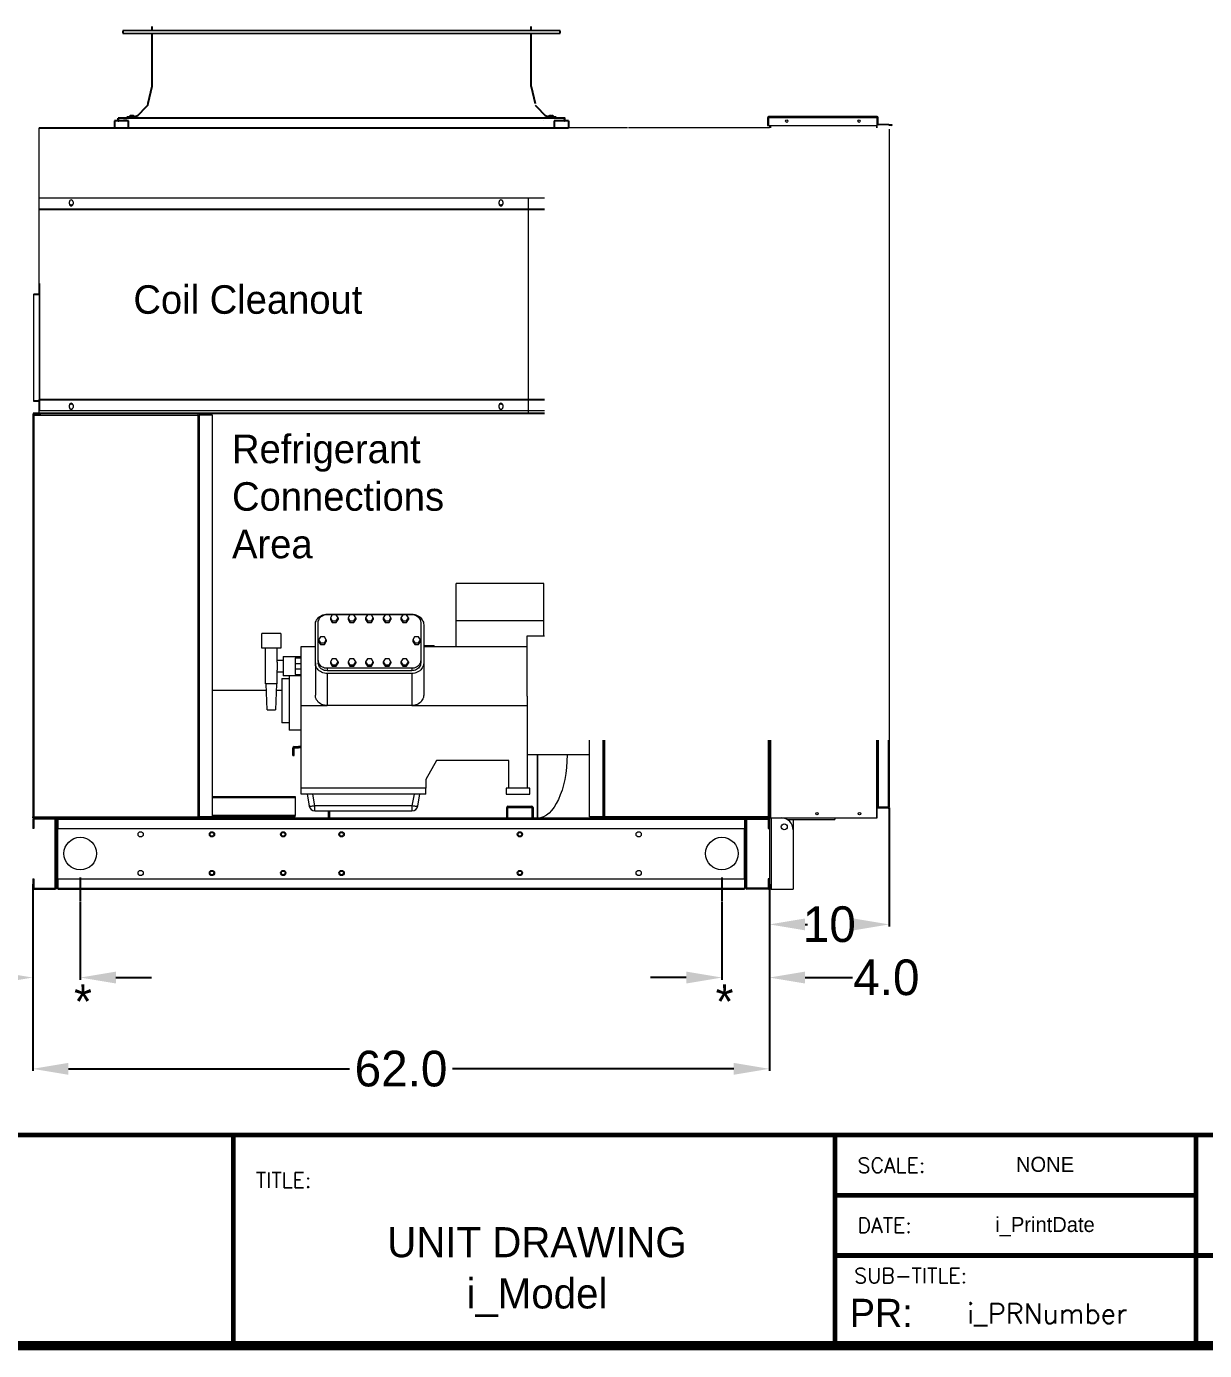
# Model space of a CAD drawing. Header units: inches. Extents: x 660 to 993, y -260 to -49.
# Drawn here: x 779.7 to 878.8, y -255.2 to -143.8 of the extents above; entities that cross this region are included whole.
import ezdxf
from ezdxf.enums import TextEntityAlignment as Align

# ---------------------------------------------------------------- set-up
doc = ezdxf.new("R2010")
doc.units = ezdxf.units.IN
doc.header["$MEASUREMENT"] = 0
doc.header["$PDSIZE"] = -1
doc.layers.add('L48', color=7, linetype='Continuous')
doc.styles.add('SIMPLEX', font='SIMPLEX')
doc.dimstyles.get("Standard").update_dxf_attribs({"dimtxt": 3, "dimasz": 3, "dimexe": 0.18, "dimexo": 0.0625, "dimgap": 0.09, "dimtad": 0, "dimtih": 1, "dimtoh": 1, "dimdec": 1, "dimzin": 0, "dimdsep": 46, "dimtxsty": 'Standard', "dimcen": 0.09, "dimadec": 0, "dimazin": 0, "dimtfac": 1, "dimtdec": 1, "dimtofl": 0, "dimtmove": 0, "dimatfit": 3, "dimfxl": 1, "dimtolj": 1, "dimtzin": 0, "dimarcsym": 0})

# ---------------------------------------------------------------- blocks, each defined once
blk = doc.blocks.new('*D7')
at = {"color": 0, "lineweight": -2}
for p, q in [((780.21, -215.98), (780.21, -231.7)), ((842.2, -215.98), (842.2, -231.7)), ((783.21, -231.52), (806.86, -231.52)), ((839.2, -231.52), (815.54, -231.52))]:
    blk.add_line(p, q, dxfattribs=at)
at = {"color": 0}
for points in [[(783.21, -231.02), (783.21, -232.02), (780.21, -231.52)], [(839.2, -231.02), (839.2, -232.02), (842.2, -231.52)]]:
    blk.add_solid(points, dxfattribs=at)
at = {"layer": 'Defpoints', "color": 0}
for p in [(780.21, -215.92), (842.2, -215.92), (842.2, -231.52)]:
    blk.add_point(p, dxfattribs=at)
at = {"color": 0, "insert": (811.2, -231.52), "char_height": 3, "attachment_point": 5}
blk.add_mtext('\\A1;62.0', dxfattribs=at)
blk = doc.blocks.new('*D8')
at = {"color": 0, "lineweight": -2}
for p, q in [((842.2, -216.47), (842.2, -224.02)), ((838.2, -217.47), (838.2, -224.02)), ((835.2, -223.84), (832.2, -223.84)), ((845.2, -223.84), (849.2, -223.84))]:
    blk.add_line(p, q, dxfattribs=at)
at = {"color": 0}
for points in [[(835.2, -223.34), (835.2, -224.34), (838.2, -223.84)], [(845.2, -223.34), (845.2, -224.34), (842.2, -223.84)]]:
    blk.add_solid(points, dxfattribs=at)
at = {"layer": 'Defpoints', "color": 0}
for p in [(842.2, -216.41), (838.2, -217.41), (842.2, -223.84)]:
    blk.add_point(p, dxfattribs=at)
at = {"color": 0, "insert": (852.04, -223.84), "char_height": 3, "attachment_point": 5}
blk.add_mtext('\\A1;4.0', dxfattribs=at)
blk = doc.blocks.new('*D9')
at = {"color": 0, "lineweight": -2}
for p, q in [((780.21, -216.37), (780.21, -224.02)), ((784.21, -217.47), (784.21, -224.02)), ((777.21, -223.84), (774.21, -223.84)), ((787.21, -223.84), (790.21, -223.84))]:
    blk.add_line(p, q, dxfattribs=at)
at = {"color": 0}
for points in [[(777.21, -223.34), (777.21, -224.34), (780.21, -223.84)], [(787.21, -223.34), (787.21, -224.34), (784.21, -223.84)]]:
    blk.add_solid(points, dxfattribs=at)
at = {"layer": 'Defpoints', "color": 0}
for p in [(780.21, -216.31), (784.21, -217.41), (780.21, -223.84)]:
    blk.add_point(p, dxfattribs=at)
at = {"color": 0, "insert": (771.37, -223.84), "char_height": 3, "attachment_point": 5}
blk.add_mtext('\\A1;4.0', dxfattribs=at)
blk = doc.blocks.new('*D10')
at = {"color": 0, "lineweight": -2}
for p, q in [((852.28, -209.57), (852.28, -219.55)), ((842.2, -216.47), (842.2, -219.55)), ((845.2, -219.37), (845.4, -219.37)), ((849.28, -219.37), (849.08, -219.37))]:
    blk.add_line(p, q, dxfattribs=at)
at = {"color": 0}
for points in [[(845.2, -218.87), (845.2, -219.87), (842.2, -219.37)], [(849.28, -218.87), (849.28, -219.87), (852.28, -219.37)]]:
    blk.add_solid(points, dxfattribs=at)
at = {"layer": 'Defpoints', "color": 0}
for p in [(852.28, -209.51), (842.2, -216.41), (852.28, -219.37)]:
    blk.add_point(p, dxfattribs=at)
at = {"color": 0, "insert": (847.24, -219.37), "char_height": 3, "attachment_point": 5}
blk.add_mtext('\\A1;10', dxfattribs=at)

msp = doc.modelspace()

# ---------------------------------------------------------------- linework, layer by layer
at = {"color": 0, "linetype": 'Continuous', "lineweight": 25}
for p, q in [((790.23, -144.16), (787.78, -144.18)), ((787.78, -144.18), (787.78, -144.4)), ((787.78, -144.4), (790.23, -144.42)), ((790.23, -143.83), (790.23, -144.16)), ((824.6, -144.18), (790.23, -144.16)), ((790.23, -144.42), (824.6, -144.4)), ((790.23, -144.42), (790.23, -148.88)), ((822.15, -144.16), (822.15, -143.83)), ((822.15, -148.88), (822.15, -144.42)), ((824.6, -144.4), (824.6, -144.18)), ((790.23, -148.88), (789.89, -150.31)), ((822.15, -148.88), (822.49, -150.31)), ((789.89, -150.31), (789.86, -150.48)), ((788.12, -151.46), (788.12, -151.54)), ((788.24, -151.46), (788.12, -151.46)), ((788.98, -151.46), (788.24, -151.46)), ((788.32, -151.43), (788.31, -151.46)), ((788.38, -151.43), (788.32, -151.43)), ((788.78, -151.43), (788.38, -151.43)), ((788.45, -151.34), (788.46, -151.34)), ((788.46, -151.35), (788.46, -151.34)), ((788.46, -151.34), (788.47, -151.34)), ((788.46, -151.34), (788.46, -151.35)), ((788.47, -151.34), (788.47, -151.35)), ((788.49, -151.34), (788.49, -151.34)), ((788.56, -151.34), (788.56, -151.35)), ((788.59, -151.35), (788.59, -151.34)), ((788.64, -151.34), (788.64, -151.34)), ((788.65, -151.34), (788.65, -151.34)), ((788.78, -151.43), (789.07, -151.28)), ((788.79, -151.46), (788.78, -151.43)), ((788.98, -151.54), (788.98, -151.46)), ((789.07, -151.28), (789.41, -150.94)), ((789.86, -150.48), (789.39, -150.94)), ((822.99, -150.94), (822.52, -150.48)), ((822.97, -150.94), (823.31, -151.28)), ((823.31, -151.28), (823.6, -151.43)), ((823.4, -151.46), (823.4, -151.54)), ((823.52, -151.46), (823.4, -151.46)), ((824.26, -151.46), (823.52, -151.46)), ((823.6, -151.43), (823.59, -151.46)), ((823.67, -151.43), (823.6, -151.43)), ((824.06, -151.43), (823.67, -151.43)), ((823.91, -151.34), (823.91, -151.34)), ((824.07, -151.46), (824.06, -151.43)), ((824.26, -151.54), (824.26, -151.46)), ((787.1, -151.77), (787.1, -152.36)), ((788.28, -151.77), (787.1, -151.77)), ((787.1, -152.36), (788.28, -152.36)), ((787.47, -151.54), (787.39, -151.54)), ((787.39, -151.54), (787.39, -151.55)), ((787.39, -151.55), (787.39, -151.71)), ((787.41, -151.71), (787.41, -151.55)), ((788.12, -151.53), (787.47, -151.54)), ((788.13, -151.54), (788.12, -151.54)), ((788.18, -151.54), (788.13, -151.54)), ((788.28, -152.36), (788.28, -151.77)), ((788.28, -152.36), (824.1, -152.36)), ((788.98, -151.5), (823.4, -151.5)), ((823.4, -151.53), (788.98, -151.53)), ((823.22, -151.77), (823.22, -151.77)), ((824.1, -151.77), (824.1, -152.36)), ((825.28, -151.77), (824.1, -151.77)), ((824.1, -152.36), (825.28, -152.36)), ((824.25, -151.54), (824.2, -151.54)), ((824.26, -151.54), (824.25, -151.54)), ((824.91, -151.54), (824.26, -151.53)), ((824.99, -151.54), (824.91, -151.54)), ((824.97, -151.71), (824.98, -151.55)), ((824.99, -151.71), (824.99, -151.55)), ((825.28, -151.77), (825.28, -152.36))]:
    msp.add_line(p, q, dxfattribs=at)
at = {"color": 0}
for p, q in [((784.21, -215.41), (784.21, -217.41)), ((838.2, -215.41), (838.2, -217.41))]:
    msp.add_line(p, q, dxfattribs=at)
at = {"color": 0, "lineweight": 25}
for p, q in [((797.09, -254.81), (797.09, -237.09)), ((847.72, -237.09), (948.97, -237.09)), ((847.72, -254.81), (847.72, -237.09)), ((878.09, -237.09), (878.09, -254.81)), ((878.09, -242.16), (847.72, -242.16)), ((948.97, -247.22), (847.72, -247.22))]:
    msp.add_line(p, q, dxfattribs=at)
for points, const_width in [([(665.47, -254.81), (989.47, -254.81), (989.47, -52.31), (665.47, -52.31), (665.47, -254.81)], 0.81), ([(989.47, -237.09), (746.47, -237.09), (746.47, -254.81)], 0.405), ([(797.09, -237.09), (797.09, -254.81)], 0.405), ([(847.72, -237.09), (847.72, -254.81)], 0.405), ([(878.09, -237.09), (878.09, -254.81)], 0.405), ([(878.09, -242.16), (847.72, -242.16)], 0.405), ([(948.97, -247.22), (847.72, -247.22)], 0.405)]:
    msp.add_lwpolyline(points, dxfattribs=dict(at, const_width=const_width))
at = {"color": 0, "linetype": 'Continuous', "lineweight": 25}
for centre, radius, start, end in [((823.83, -151.64), 0.316, 111.9844, 137.4745), ((823.83, -151.64), 0.316, 42.5255, 68.0514), ((787.45, -151.71), 0.0591, 181, 270)]:
    msp.add_arc(centre, radius, start, end, dxfattribs=at)
for points, knots in [([(788.44, -151.34), (788.42, -151.35), (788.39, -151.36), (788.35, -151.39), (788.33, -151.42), (788.32, -151.43)], [0, 0, 0, 0, 0.327422, 0.724009, 1, 1, 1, 1]), ([(788.45, -151.34), (788.45, -151.34), (788.44, -151.34), (788.44, -151.34), (788.44, -151.34)], [0, 0, 0, 0, 0.874699, 1, 1, 1, 1]), ([(788.45, -151.34), (788.45, -151.34), (788.46, -151.34), (788.46, -151.34), (788.46, -151.34)], [0, 0, 0, 0, 0.4996563, 1, 1, 1, 1]), ([(788.51, -151.34), (788.51, -151.34), (788.5, -151.34), (788.48, -151.35), (788.47, -151.35), (788.46, -151.35), (788.46, -151.35), (788.45, -151.34), (788.45, -151.34), (788.45, -151.34)], [0, 0, 0, 0, 0.175487, 0.351146, 0.522558, 0.601245, 0.767206, 0.93307, 1, 1, 1, 1]), ([(788.46, -151.34), (788.46, -151.34), (788.46, -151.34), (788.46, -151.34), (788.46, -151.34), (788.46, -151.34)], [0, 0, 0, 0, 0.1143518, 0.9074961, 1, 1, 1, 1]), ([(788.49, -151.34), (788.49, -151.34), (788.49, -151.34), (788.48, -151.34), (788.48, -151.34), (788.47, -151.34), (788.47, -151.34), (788.47, -151.34)], [0, 0, 0, 0, 0.2464974, 0.4933322, 0.7330389, 0.972083, 1, 1, 1, 1]), ([(788.49, -151.34), (788.49, -151.34), (788.49, -151.34), (788.49, -151.34), (788.49, -151.34)], [0, 0, 0, 0, 0.874185, 1, 1, 1, 1]), ([(788.51, -151.34), (788.51, -151.34), (788.52, -151.34), (788.52, -151.34), (788.53, -151.34), (788.54, -151.34), (788.54, -151.34), (788.54, -151.34)], [0, 0, 0, 0, 0.246483, 0.493347, 0.733061, 0.972099, 1, 1, 1, 1]), ([(788.61, -151.34), (788.61, -151.34), (788.61, -151.34), (788.6, -151.35), (788.59, -151.35), (788.57, -151.35), (788.56, -151.35), (788.55, -151.34), (788.54, -151.34), (788.54, -151.34)], [0, 0, 0, 0, 0.145992, 0.292129, 0.434742, 0.573234, 0.710145, 0.848574, 1, 1, 1, 1]), ([(788.55, -151.34), (788.55, -151.34), (788.55, -151.34), (788.56, -151.34), (788.56, -151.34)], [0, 0, 0, 0, 0.095383, 1, 1, 1, 1]), ([(788.59, -151.34), (788.58, -151.34), (788.58, -151.34), (788.57, -151.34), (788.56, -151.34), (788.56, -151.34)], [0, 0, 0, 0, 0.5, 0.5, 1, 1, 1, 1]), ([(788.59, -151.34), (788.59, -151.34), (788.6, -151.34), (788.6, -151.34), (788.6, -151.34)], [0, 0, 0, 0, 0.874189, 1, 1, 1, 1]), ([(788.61, -151.34), (788.61, -151.34), (788.61, -151.34), (788.62, -151.34), (788.62, -151.34), (788.63, -151.34), (788.63, -151.34), (788.63, -151.34)], [0, 0, 0, 0, 0.246496, 0.493367, 0.733073, 0.972083, 1, 1, 1, 1]), ([(788.66, -151.35), (788.66, -151.35), (788.66, -151.35), (788.66, -151.35), (788.65, -151.35), (788.64, -151.34), (788.63, -151.34), (788.63, -151.34)], [0, 0, 0, 0, 0.0732586, 0.3003068, 0.5247839, 0.751732, 1, 1, 1, 1]), ([(788.65, -151.34), (788.65, -151.34), (788.64, -151.34), (788.64, -151.34), (788.64, -151.34), (788.64, -151.34)], [0, 0, 0, 0, 0.352869, 0.706243, 1, 1, 1, 1]), ([(788.78, -151.42), (788.77, -151.41), (788.74, -151.39), (788.7, -151.36), (788.67, -151.35), (788.66, -151.34)], [0, 0, 0, 0, 0.351375, 0.742096, 1, 1, 1, 1]), ([(823.74, -151.34), (823.73, -151.34), (823.73, -151.34), (823.72, -151.35), (823.71, -151.35), (823.71, -151.35), (823.71, -151.35)], [0, 0, 0, 0, 0.310012, 0.620284, 0.923072, 1, 1, 1, 1]), ([(823.74, -151.34), (823.74, -151.34), (823.74, -151.34), (823.75, -151.34), (823.75, -151.34), (823.75, -151.34)], [0, 0, 0, 0, 0.336266, 0.673008, 1, 1, 1, 1]), ([(823.82, -151.34), (823.81, -151.34), (823.81, -151.34), (823.79, -151.35), (823.78, -151.35), (823.77, -151.35), (823.76, -151.35), (823.75, -151.34), (823.75, -151.34), (823.75, -151.34)], [0, 0, 0, 0, 0.154655, 0.309459, 0.460521, 0.607228, 0.75226, 0.898895, 1, 1, 1, 1]), ([(823.75, -151.34), (823.75, -151.34), (823.75, -151.34), (823.75, -151.34), (823.75, -151.34)], [0, 0, 0, 0, 0.722606, 1, 1, 1, 1]), ([(823.82, -151.34), (823.82, -151.34), (823.83, -151.34), (823.84, -151.34), (823.84, -151.34), (823.85, -151.34)], [0, 0, 0, 0, 0.5, 0.5, 1, 1, 1, 1]), ([(823.91, -151.34), (823.91, -151.34), (823.91, -151.34), (823.9, -151.35), (823.9, -151.35), (823.88, -151.35), (823.87, -151.35), (823.86, -151.34), (823.85, -151.34), (823.85, -151.34)], [0, 0, 0, 0, 0.095307, 0.250124, 0.40119, 0.547904, 0.692937, 0.839576, 1, 1, 1, 1]), ([(823.91, -151.34), (823.91, -151.34), (823.91, -151.34), (823.92, -151.34), (823.92, -151.34), (823.92, -151.34), (823.92, -151.34)], [0, 0, 0, 0, 0.327625, 0.645743, 0.962962, 1, 1, 1, 1]), ([(823.95, -151.35), (823.95, -151.35), (823.95, -151.35), (823.95, -151.35), (823.95, -151.35), (823.94, -151.34), (823.93, -151.34), (823.93, -151.34), (823.92, -151.34)], [0, 0, 0, 0, 0.014816, 0.128804, 0.369196, 0.609467, 0.853324, 1, 1, 1, 1]), ([(787.41, -151.55), (787.4, -151.55), (787.39, -151.55), (787.39, -151.55), (787.39, -151.55), (787.39, -151.55)], [0, 0, 0, 0, 0.5, 0.5, 1, 1, 1, 1]), ([(787.46, -151.77), (787.46, -151.77), (787.45, -151.77), (787.44, -151.76), (787.43, -151.76), (787.42, -151.75), (787.42, -151.74), (787.41, -151.73), (787.41, -151.72), (787.41, -151.71)], [0, 0, 0, 0, 0.25, 0.25, 0.5, 0.5, 0.75, 0.75, 1, 1, 1, 1]), ([(788.12, -151.54), (788.1, -151.54), (788.07, -151.54), (788.01, -151.54), (787.94, -151.54), (787.89, -151.54), (787.85, -151.54), (787.84, -151.54), (787.83, -151.54), (787.84, -151.54), (787.87, -151.54), (787.93, -151.54), (787.99, -151.54), (788.05, -151.54), (788.1, -151.54), (788.12, -151.54)], [0, 0, 0, 0, 0.056542, 0.140133, 0.223723, 0.307311, 0.390897, 0.474479, 0.500668, 0.584253, 0.667837, 0.751422, 0.835011, 0.918601, 1, 1, 1, 1]), ([(788.98, -151.54), (788.98, -151.54), (788.98, -151.54), (788.92, -151.54), (788.82, -151.54), (788.69, -151.54), (788.55, -151.54), (788.4, -151.54), (788.3, -151.54), (788.23, -151.54), (788.2, -151.54), (788.18, -151.54)], [0, 0, 0, 0, 0.08774, 0.218186, 0.348637, 0.479093, 0.609552, 0.740009, 0.870464, 0.911349, 1, 1, 1, 1]), ([(824.2, -151.54), (824.17, -151.54), (824.14, -151.54), (824.1, -151.54), (824.09, -151.54), (824.07, -151.54), (824.06, -151.54), (824.03, -151.54), (824.01, -151.54), (823.98, -151.54), (823.96, -151.54), (823.94, -151.54), (823.93, -151.54), (823.9, -151.54), (823.87, -151.54), (823.84, -151.54), (823.83, -151.54), (823.8, -151.54), (823.79, -151.54), (823.76, -151.54), (823.73, -151.54), (823.7, -151.54), (823.69, -151.54), (823.67, -151.54), (823.66, -151.54), (823.63, -151.54), (823.61, -151.54), (823.57, -151.54), (823.55, -151.54), (823.52, -151.54), (823.5, -151.54), (823.47, -151.54), (823.46, -151.54), (823.44, -151.54), (823.43, -151.54), (823.41, -151.54), (823.41, -151.54), (823.4, -151.54), (823.4, -151.54), (823.4, -151.54)], [0, 0, 0, 0, 0.125, 0.125, 0.15625, 0.15625, 0.1875, 0.1875, 0.25, 0.25, 0.28125, 0.28125, 0.3125, 0.3125, 0.375, 0.375, 0.40625, 0.40625, 0.4375, 0.4375, 0.5, 0.5, 0.53125, 0.53125, 0.5625, 0.5625, 0.625, 0.625, 0.6875, 0.6875, 0.75, 0.75, 0.8125, 0.8125, 0.875, 0.875, 0.9375, 0.9375, 1, 1, 1, 1]), ([(824.92, -151.77), (824.92, -151.77), (824.94, -151.77), (824.96, -151.76), (824.97, -151.74), (824.97, -151.72), (824.97, -151.71)], [0, 0, 0, 0, 0.250003, 0.500004, 0.750006, 1, 1, 1, 1]), ([(824.99, -151.71), (824.99, -151.72), (824.99, -151.73), (824.98, -151.74), (824.98, -151.75), (824.97, -151.76), (824.96, -151.76), (824.95, -151.77), (824.94, -151.77), (824.93, -151.77)], [0, 0, 0, 0, 0.25, 0.25, 0.5, 0.5, 0.75, 0.75, 1, 1, 1, 1]), ([(824.99, -151.55), (824.99, -151.55), (824.99, -151.55), (824.99, -151.55), (824.98, -151.55), (824.98, -151.55)], [0, 0, 0, 0, 0.5, 0.5, 1, 1, 1, 1]), ([(824.99, -151.55), (824.99, -151.54), (824.99, -151.54), (824.99, -151.54), (824.99, -151.54)], [0, 0, 0, 0, 0.999997, 1, 1, 1, 1])]:
    msp.add_open_spline(points, degree=3, knots=knots, dxfattribs=at)
for points in [[(788.65, -151.34), (788.66, -151.34), (788.66, -151.34), (788.66, -151.35)], [(787.39, -151.71), (787.39, -151.71), (787.4, -151.71), (787.41, -151.71)], [(824.97, -151.71), (824.98, -151.71), (824.99, -151.71), (824.99, -151.71)]]:
    msp.add_open_spline(points, degree=3, dxfattribs=at)
at = {"layer": 'L48', "color": 0, "linetype": 'Continuous', "lineweight": 15}
for p, q in [((842.05, -151.49), (842.13, -151.49)), ((842.05, -151.49), (842.05, -152.16)), ((842.13, -151.41), (842.13, -151.49)), ((851.27, -151.41), (842.13, -151.41)), ((842.13, -151.49), (851.27, -151.49)), ((842.13, -151.49), (842.13, -152.16)), ((842.13, -151.49), (842.13, -152.16)), ((851.27, -151.49), (851.27, -151.41)), ((851.27, -152.16), (851.27, -151.49)), ((851.27, -151.49), (851.35, -151.49)), ((851.27, -152.02), (851.27, -151.49)), ((851.35, -152.02), (851.35, -151.49)), ((830.25, -152.36), (780.75, -152.36)), ((780.75, -152.41), (780.75, -152.36)), ((823.28, -152.41), (780.75, -152.41)), ((780.75, -166.42), (780.75, -152.41)), ((842.2, -152.36), (830.33, -152.36)), ((842.05, -152.16), (842.13, -152.16)), ((842.13, -152.16), (851.27, -152.16)), ((842.2, -152.16), (842.2, -152.36)), ((842.28, -152.16), (842.28, -152.36)), ((851.2, -152.16), (851.2, -152.36)), ((851.27, -151.55), (851.27, -151.55)), ((851.27, -152.02), (851.35, -152.02)), ((851.28, -152.36), (851.28, -152.02)), ((851.35, -152.03), (851.35, -152.1)), ((852.24, -152.06), (851.35, -152.03)), ((852.24, -152.14), (851.35, -152.1)), ((852.24, -152.06), (852.24, -152.14)), ((852.24, -152.06), (852.49, -152.08)), ((852.24, -152.14), (852.49, -152.15)), ((852.28, -152.47), (852.28, -209.51)), ((852.28, -152.47), (852.28, -209.51)), ((852.49, -152.08), (852.49, -152.15)), ((823.28, -158.27), (780.79, -158.27)), ((823.28, -159.2), (780.79, -159.2)), ((823.28, -159.2), (780.79, -159.2)), ((823.28, -159.2), (780.79, -159.2)), ((823.28, -159.25), (780.79, -159.25)), ((783.29, -158.76), (783.29, -158.57)), ((783.6, -158.57), (783.6, -158.76)), ((819.45, -158.76), (819.45, -158.57)), ((819.76, -158.57), (819.76, -158.76)), ((821.89, -158.27), (821.89, -176.36)), ((780.79, -165.45), (780.79, -166.37)), ((780.31, -166.4), (780.26, -166.4)), ((780.26, -166.4), (780.26, -175.3)), ((780.31, -166.4), (780.31, -166.35)), ((780.75, -166.35), (780.31, -166.35)), ((780.31, -175.3), (780.31, -166.4)), ((780.75, -166.4), (780.31, -166.4)), ((780.75, -166.4), (780.31, -166.4)), ((780.79, -166.42), (780.75, -166.42)), ((780.75, -166.42), (780.75, -175.2)), ((780.79, -166.37), (780.79, -166.42)), ((780.79, -166.37), (780.79, -166.37)), ((780.79, -166.42), (780.79, -175.2)), ((780.26, -175.3), (780.31, -175.3)), ((780.31, -175.3), (780.75, -175.3)), ((780.31, -175.35), (780.31, -175.3)), ((780.31, -175.3), (780.75, -175.3)), ((780.31, -175.35), (780.75, -175.35)), ((780.75, -176.36), (780.75, -175.2)), ((780.75, -175.2), (780.79, -175.2)), ((780.79, -175.2), (780.79, -175.25)), ((823.28, -175.2), (780.79, -175.2)), ((823.28, -175.25), (780.79, -175.25)), ((780.79, -175.25), (780.79, -175.25)), ((823.28, -175.25), (780.79, -175.25)), ((780.79, -175.25), (780.79, -176.17)), ((783.29, -175.87), (783.29, -175.68)), ((783.6, -175.68), (783.6, -175.87)), ((819.45, -175.87), (819.45, -175.68)), ((819.76, -175.68), (819.76, -175.87)), ((780.21, -176.52), (780.31, -176.52)), ((780.21, -176.52), (780.21, -210.31)), ((780.5, -176.35), (780.25, -176.35)), ((780.25, -176.35), (780.25, -176.41)), ((780.32, -176.41), (780.25, -176.41)), ((780.31, -176.51), (780.31, -176.41)), ((780.32, -176.41), (780.31, -176.41)), ((780.31, -176.52), (794.1, -176.52)), ((780.31, -176.52), (780.31, -210.31)), ((780.32, -176.41), (780.89, -176.41)), ((780.75, -176.35), (780.5, -176.35)), ((780.5, -176.35), (780.5, -176.41)), ((781, -176.36), (780.75, -176.36)), ((780.75, -176.36), (780.75, -176.41)), ((823.28, -176.36), (780.75, -176.36)), ((780.75, -176.36), (780.75, -176.36)), ((823.28, -176.17), (780.79, -176.17)), ((781, -176.41), (780.89, -176.41)), ((781, -176.36), (781, -176.41)), ((823.28, -176.36), (781, -176.36)), ((823.28, -176.41), (781, -176.41)), ((794.1, -176.41), (794.1, -176.52)), ((794.1, -176.52), (794.1, -210.31)), ((794.1, -176.52), (794.21, -176.52)), ((794.21, -176.52), (794.21, -210.31)), ((794.21, -210.31), (794.21, -176.52)), ((794.21, -176.52), (794.21, -176.52)), ((795.35, -176.52), (794.21, -176.52)), ((795.35, -210.31), (795.35, -176.52)), ((823.22, -190.7), (815.85, -190.7)), ((815.85, -193.84), (815.85, -190.7)), ((823.22, -193.84), (823.22, -190.7)), ((804.99, -193.28), (812.11, -193.28)), ((804.99, -193.29), (812.11, -193.29)), ((805.42, -193.33), (805.26, -193.58)), ((805.26, -193.58), (805.42, -193.83)), ((805.26, -193.58), (805.26, -193.71)), ((805.26, -193.71), (805.42, -193.96)), ((805.75, -193.33), (805.42, -193.33)), ((805.91, -193.58), (805.75, -193.33)), ((805.75, -193.83), (805.91, -193.58)), ((805.75, -193.96), (805.91, -193.71)), ((805.91, -193.58), (805.91, -193.71)), ((806.9, -193.33), (806.74, -193.58)), ((806.74, -193.58), (806.9, -193.83)), ((806.74, -193.58), (806.74, -193.71)), ((806.74, -193.71), (806.9, -193.96)), ((807.23, -193.33), (806.9, -193.33)), ((807.39, -193.58), (807.23, -193.33)), ((807.23, -193.83), (807.39, -193.58)), ((807.23, -193.96), (807.39, -193.71)), ((807.39, -193.58), (807.39, -193.71)), ((808.38, -193.33), (808.22, -193.58)), ((808.22, -193.58), (808.38, -193.83)), ((808.22, -193.58), (808.22, -193.71)), ((808.22, -193.71), (808.38, -193.96)), ((808.71, -193.33), (808.38, -193.33)), ((808.87, -193.58), (808.71, -193.33)), ((808.71, -193.83), (808.87, -193.58)), ((808.71, -193.96), (808.87, -193.71)), ((808.87, -193.58), (808.87, -193.71)), ((809.86, -193.33), (809.7, -193.58)), ((809.7, -193.58), (809.86, -193.83)), ((809.7, -193.58), (809.7, -193.71)), ((809.7, -193.71), (809.86, -193.96)), ((810.19, -193.33), (809.86, -193.33)), ((810.35, -193.58), (810.19, -193.33)), ((810.19, -193.83), (810.35, -193.58)), ((810.19, -193.96), (810.35, -193.71)), ((810.35, -193.58), (810.35, -193.71)), ((811.35, -193.33), (811.18, -193.58)), ((811.18, -193.58), (811.35, -193.83)), ((811.18, -193.58), (811.18, -193.71)), ((811.18, -193.71), (811.35, -193.96)), ((811.67, -193.33), (811.35, -193.33)), ((811.83, -193.58), (811.67, -193.33)), ((811.67, -193.83), (811.83, -193.58)), ((811.67, -193.96), (811.83, -193.71)), ((811.83, -193.58), (811.83, -193.71)), ((799.48, -196.14), (799.48, -194.89)), ((801.1, -194.89), (799.48, -194.89)), ((801.1, -194.89), (801.1, -196.14)), ((803.99, -197.36), (803.99, -194.16)), ((804.24, -197.16), (804.24, -193.96)), ((805.42, -193.83), (805.75, -193.83)), ((805.42, -193.83), (805.42, -193.96)), ((805.42, -193.96), (805.75, -193.96)), ((805.75, -193.83), (805.75, -193.96)), ((806.9, -193.83), (806.9, -193.96)), ((806.9, -193.83), (807.23, -193.83)), ((806.9, -193.96), (807.23, -193.96)), ((807.23, -193.83), (807.23, -193.96)), ((808.38, -193.83), (808.71, -193.83)), ((808.38, -193.83), (808.38, -193.96)), ((808.38, -193.96), (808.71, -193.96)), ((808.71, -193.83), (808.71, -193.96)), ((809.86, -193.83), (810.19, -193.83)), ((809.86, -193.83), (809.86, -193.96)), ((809.86, -193.96), (810.19, -193.96)), ((810.19, -193.83), (810.19, -193.96)), ((811.35, -193.83), (811.67, -193.83)), ((811.35, -193.83), (811.35, -193.96)), ((811.35, -193.96), (811.67, -193.96)), ((811.67, -193.83), (811.67, -193.96)), ((812.86, -193.96), (812.86, -197.16)), ((813.11, -194.16), (813.11, -197.36)), ((823.22, -193.84), (815.85, -193.84)), ((815.85, -195.98), (815.85, -193.84)), ((823.22, -195.1), (823.22, -193.84)), ((802.79, -195.98), (803.99, -195.98)), ((802.79, -200.96), (802.79, -195.98)), ((804.42, -195.17), (804.26, -195.42)), ((804.26, -195.42), (804.42, -195.67)), ((804.26, -195.42), (804.26, -195.56)), ((804.26, -195.56), (804.42, -195.81)), ((804.75, -195.17), (804.42, -195.17)), ((804.42, -195.67), (804.75, -195.67)), ((804.42, -195.67), (804.42, -195.81)), ((804.42, -195.81), (804.75, -195.81)), ((804.91, -195.42), (804.75, -195.17)), ((804.75, -195.67), (804.91, -195.42)), ((804.75, -195.81), (804.91, -195.56)), ((804.75, -195.67), (804.75, -195.81)), ((804.91, -195.42), (804.91, -195.56)), ((812.34, -195.17), (812.18, -195.42)), ((812.18, -195.42), (812.35, -195.67)), ((812.18, -195.42), (812.18, -195.56)), ((812.18, -195.56), (812.35, -195.81)), ((812.67, -195.17), (812.34, -195.17)), ((812.35, -195.67), (812.67, -195.67)), ((812.35, -195.67), (812.35, -195.81)), ((812.35, -195.81), (812.67, -195.81)), ((812.83, -195.42), (812.67, -195.17)), ((812.67, -195.67), (812.83, -195.42)), ((812.67, -195.81), (812.83, -195.56)), ((812.67, -195.67), (812.67, -195.81)), ((812.83, -195.42), (812.83, -195.56)), ((813.98, -195.92), (813.11, -195.92)), ((813.11, -195.98), (821.81, -195.98)), ((813.98, -195.92), (813.98, -195.98)), ((821.81, -195.1), (823.28, -195.1)), ((821.81, -200.17), (821.81, -195.1)), ((801.1, -196.14), (799.48, -196.14)), ((799.79, -199.14), (799.79, -196.14)), ((800.79, -197.31), (800.79, -196.14)), ((800.79, -197.14), (801.29, -197.14)), ((801.29, -196.83), (802.79, -196.83)), ((801.29, -196.83), (801.29, -198.46)), ((802.29, -196.94), (802.79, -196.94)), ((802.29, -196.94), (802.29, -197.43)), ((804.24, -197.16), (804.24, -197.36)), ((805.42, -197.02), (805.26, -197.27)), ((805.75, -197.02), (805.42, -197.02)), ((805.91, -197.27), (805.75, -197.02)), ((806.9, -197.02), (806.74, -197.27)), ((807.23, -197.02), (806.9, -197.02)), ((807.39, -197.27), (807.23, -197.02)), ((808.38, -197.02), (808.22, -197.27)), ((808.71, -197.02), (808.38, -197.02)), ((808.87, -197.27), (808.71, -197.02)), ((809.86, -197.02), (809.7, -197.27)), ((810.19, -197.02), (809.86, -197.02)), ((810.35, -197.27), (810.19, -197.02)), ((811.35, -197.02), (811.18, -197.27)), ((811.67, -197.02), (811.35, -197.02)), ((811.83, -197.27), (811.67, -197.02)), ((812.86, -197.16), (812.86, -197.36)), ((800.79, -197.31), (800.79, -197.98)), ((800.79, -199.14), (800.79, -197.98)), ((801.29, -198.14), (800.79, -198.14)), ((802.29, -197.43), (802.79, -197.43)), ((802.29, -197.43), (802.29, -197.86)), ((802.29, -197.86), (802.79, -197.86)), ((802.29, -197.86), (802.29, -198.35)), ((803.99, -197.36), (803.99, -200.07)), ((804.99, -197.82), (804.99, -198.03)), ((812.11, -197.82), (804.99, -197.82)), ((812.11, -198.03), (804.99, -198.03)), ((804.99, -198.25), (804.99, -200.96)), ((812.11, -198.25), (804.99, -198.25)), ((805.26, -197.27), (805.42, -197.52)), ((805.26, -197.27), (805.26, -197.4)), ((805.26, -197.4), (805.42, -197.65)), ((805.42, -197.52), (805.75, -197.52)), ((805.42, -197.52), (805.42, -197.65)), ((805.42, -197.65), (805.75, -197.65)), ((805.75, -197.52), (805.91, -197.27)), ((805.75, -197.65), (805.91, -197.4)), ((805.75, -197.52), (805.75, -197.65)), ((805.91, -197.27), (805.91, -197.4)), ((806.74, -197.27), (806.9, -197.52)), ((806.74, -197.27), (806.74, -197.4)), ((806.74, -197.4), (806.9, -197.65)), ((806.9, -197.52), (807.23, -197.52)), ((806.9, -197.52), (806.9, -197.65)), ((806.9, -197.65), (807.23, -197.65)), ((807.23, -197.52), (807.39, -197.27)), ((807.23, -197.65), (807.39, -197.4)), ((807.23, -197.52), (807.23, -197.65)), ((807.39, -197.27), (807.39, -197.4)), ((808.22, -197.27), (808.38, -197.52)), ((808.22, -197.27), (808.22, -197.4)), ((808.22, -197.4), (808.38, -197.65)), ((808.38, -197.52), (808.71, -197.52)), ((808.38, -197.52), (808.38, -197.65)), ((808.38, -197.65), (808.71, -197.65)), ((808.71, -197.52), (808.87, -197.27)), ((808.71, -197.65), (808.87, -197.4)), ((808.71, -197.52), (808.71, -197.65)), ((808.87, -197.27), (808.87, -197.4)), ((809.7, -197.27), (809.86, -197.52)), ((809.7, -197.27), (809.7, -197.4)), ((809.7, -197.4), (809.86, -197.65)), ((809.86, -197.52), (809.86, -197.65)), ((809.86, -197.52), (810.19, -197.52)), ((809.86, -197.65), (810.19, -197.65)), ((810.19, -197.52), (810.35, -197.27)), ((810.19, -197.65), (810.35, -197.4)), ((810.19, -197.52), (810.19, -197.65)), ((810.35, -197.27), (810.35, -197.4)), ((811.18, -197.27), (811.35, -197.52)), ((811.18, -197.27), (811.18, -197.4)), ((811.18, -197.4), (811.35, -197.65)), ((811.35, -197.52), (811.35, -197.65)), ((811.35, -197.52), (811.67, -197.52)), ((811.35, -197.65), (811.67, -197.65)), ((811.67, -197.52), (811.83, -197.27)), ((811.67, -197.65), (811.83, -197.4)), ((811.67, -197.52), (811.67, -197.65)), ((811.83, -197.27), (811.83, -197.4)), ((812.11, -197.82), (812.11, -198.03)), ((812.11, -198.25), (812.11, -200.96)), ((813.11, -197.36), (813.11, -200.07)), ((800.79, -199.14), (799.79, -199.14)), ((799.93, -201.31), (799.85, -199.14)), ((800.73, -199.14), (800.65, -201.31)), ((801.16, -198.67), (801.79, -198.67)), ((801.16, -198.67), (801.16, -202.4)), ((802.79, -198.46), (801.29, -198.46)), ((801.79, -198.46), (801.79, -203.04)), ((802.29, -198.35), (802.79, -198.35)), ((795.35, -199.66), (799.87, -199.66)), ((800.71, -199.66), (801.16, -199.66)), ((821.81, -200.17), (821.81, -200.96)), ((799.93, -201.31), (800.65, -201.31)), ((802.79, -200.96), (804.99, -200.96)), ((802.79, -207.91), (802.79, -200.96)), ((812.11, -200.96), (804.99, -200.96)), ((812.11, -200.96), (821.81, -200.96)), ((821.81, -200.96), (821.81, -207.91)), ((801.79, -202.4), (801.16, -202.4)), ((802.79, -203.04), (801.79, -203.04)), ((802.2, -204.52), (802.09, -204.52)), ((802.09, -205.16), (802.09, -204.52)), ((802.2, -204.41), (802.2, -204.52)), ((802.2, -204.41), (802.58, -204.41)), ((802.2, -204.52), (802.58, -204.52)), ((802.2, -205.16), (802.2, -204.52)), ((802.79, -204.41), (802.58, -204.41)), ((802.58, -204.41), (802.58, -204.52)), ((802.79, -204.52), (802.58, -204.52)), ((827.06, -210.31), (827.06, -203.86)), ((828.2, -203.86), (828.2, -210.31)), ((828.2, -210.31), (828.2, -203.86)), ((828.31, -203.86), (828.31, -210.31)), ((842.1, -203.86), (842.1, -210.31)), ((842.2, -203.86), (842.2, -210.41)), ((842.28, -203.86), (842.28, -210.41)), ((851.2, -203.86), (851.2, -210.41)), ((851.2, -203.86), (851.2, -210.41)), ((851.28, -210.41), (851.28, -203.86)), ((851.28, -210.41), (851.28, -203.86)), ((851.35, -209.01), (851.35, -203.86)), ((851.35, -203.86), (851.35, -209.51)), ((851.35, -209.01), (851.35, -203.86)), ((851.35, -203.86), (851.35, -209.51)), ((852.2, -203.86), (852.2, -209.51)), ((852.2, -203.86), (852.2, -209.51)), ((802.09, -205.16), (802.2, -205.16)), ((814.19, -205.57), (813.28, -207.19)), ((816.4, -205.57), (814.19, -205.57)), ((820.27, -205.57), (816.4, -205.57)), ((820.27, -207.91), (820.27, -205.57)), ((827.06, -205.1), (821.81, -205.1)), ((822.67, -205.1), (822.67, -210.41)), ((822.68, -205.1), (822.68, -210.4)), ((822.69, -205.1), (822.69, -210.41)), ((813.28, -207.91), (802.79, -207.91)), ((802.79, -208.41), (802.79, -207.91)), ((813.28, -207.19), (813.28, -207.91)), ((813.28, -208.41), (813.28, -207.91)), ((820.04, -207.91), (820.04, -208.41)), ((822.04, -207.91), (820.04, -207.91)), ((822.04, -208.41), (822.04, -207.91)), ((795.35, -208.62), (802.29, -208.62)), ((802.29, -208.73), (795.35, -208.73)), ((802.29, -208.62), (802.29, -208.73)), ((802.29, -208.73), (802.29, -210.2)), ((813.28, -208.41), (802.79, -208.41)), ((803.29, -208.41), (803.46, -209.4)), ((803.96, -209.4), (803.78, -208.41)), ((812.12, -209.4), (803.96, -209.4)), ((803.96, -209.82), (803.96, -209.4)), ((812.3, -208.41), (812.12, -209.4)), ((812.12, -209.4), (812.12, -209.82)), ((812.61, -209.4), (812.79, -208.41)), ((820.04, -208.41), (822.04, -208.41)), ((820.2, -209.41), (822.2, -209.41)), ((820.2, -209.52), (820.2, -209.41)), ((822.2, -209.41), (822.2, -209.52)), ((851.35, -209.01), (851.28, -209.01)), ((851.35, -209.01), (851.35, -209.51)), ((780.21, -210.41), (780.21, -210.31)), ((780.21, -210.31), (780.21, -210.31)), ((780.21, -210.31), (780.31, -210.31)), ((780.31, -210.41), (780.21, -210.41)), ((780.21, -210.52), (780.31, -210.52)), ((780.21, -210.52), (780.21, -211.29)), ((780.31, -210.31), (794.1, -210.31)), ((780.31, -210.31), (780.31, -210.41)), ((780.31, -210.52), (780.31, -210.41)), ((782.1, -210.41), (780.31, -210.41)), ((782.1, -210.52), (780.31, -210.52)), ((780.31, -210.52), (780.31, -211.29)), ((782.1, -210.41), (794.1, -210.41)), ((782.1, -210.41), (782.1, -210.52)), ((782.1, -210.52), (782.21, -210.52)), ((782.1, -216.31), (782.1, -210.52)), ((782.21, -210.52), (782.31, -210.52)), ((782.21, -216.31), (782.21, -210.52)), ((782.27, -210.41), (782.27, -210.52)), ((782.27, -210.41), (782.31, -210.41)), ((782.31, -210.41), (840.1, -210.41)), ((782.31, -210.41), (782.31, -210.52)), ((782.31, -210.52), (840.1, -210.52)), ((782.31, -210.52), (782.31, -211.29)), ((782.31, -216.31), (782.31, -210.52)), ((782.31, -210.52), (782.31, -210.52)), ((794.22, -210.31), (794.1, -210.31)), ((794.1, -210.31), (794.1, -210.41)), ((794.1, -210.31), (794.21, -210.31)), ((794.21, -210.31), (794.21, -210.31)), ((794.21, -210.31), (795.35, -210.31)), ((794.22, -210.41), (794.22, -210.31)), ((794.28, -210.31), (794.22, -210.31)), ((794.28, -210.31), (794.28, -210.31)), ((794.28, -210.31), (794.29, -210.31)), ((794.28, -210.31), (794.28, -210.31)), ((794.28, -210.31), (794.28, -210.31)), ((794.28, -210.31), (794.28, -210.31)), ((794.29, -210.31), (794.29, -210.31)), ((802.29, -210.31), (794.29, -210.31)), ((794.29, -210.31), (794.29, -210.31)), ((794.29, -210.31), (794.29, -210.31)), ((794.29, -210.31), (794.29, -210.31)), ((802.29, -210.2), (795.35, -210.2)), ((802.29, -210.2), (795.35, -210.2)), ((796.28, -210.41), (796.28, -210.31)), ((796.29, -210.41), (796.29, -210.31)), ((802.29, -210.31), (802.29, -210.2)), ((802.29, -210.2), (802.29, -210.2)), ((803.96, -209.82), (812.12, -209.82)), ((805.1, -210.41), (805.1, -209.82)), ((805.2, -210.41), (805.2, -209.82)), ((820.1, -209.52), (820.2, -209.52)), ((820.1, -210.41), (820.1, -209.52)), ((820.2, -209.52), (822.2, -209.52)), ((820.2, -210.41), (820.2, -209.52)), ((822.2, -209.52), (822.31, -209.52)), ((822.2, -209.52), (822.2, -210.41)), ((822.31, -209.52), (822.31, -210.41)), ((822.68, -210.4), (822.67, -210.41)), ((822.69, -210.41), (822.68, -210.4)), ((828.2, -210.31), (827.06, -210.31)), ((828.31, -210.31), (828.2, -210.31)), ((828.2, -210.31), (828.2, -210.31)), ((842.1, -210.31), (828.31, -210.31)), ((828.31, -210.31), (828.31, -210.41)), ((840.31, -210.41), (828.31, -210.41)), ((840.1, -210.41), (840.1, -210.52)), ((840.1, -210.52), (840.1, -211.29)), ((840.2, -210.52), (840.1, -210.52)), ((840.1, -210.52), (840.1, -216.31)), ((840.1, -210.52), (840.1, -210.52)), ((840.2, -210.52), (840.2, -216.31)), ((840.2, -210.52), (840.31, -210.52)), ((840.31, -210.52), (840.31, -210.41)), ((840.31, -210.41), (842.1, -210.41)), ((840.31, -210.52), (842.1, -210.52)), ((840.31, -216.31), (840.31, -210.52)), ((842.2, -210.31), (842.1, -210.31)), ((842.1, -210.31), (842.1, -210.41)), ((842.1, -210.41), (842.1, -210.52)), ((842.1, -210.52), (842.2, -210.52)), ((842.1, -210.52), (842.1, -211.29)), ((842.2, -210.41), (842.28, -210.41)), ((842.2, -210.41), (842.2, -210.52)), ((842.2, -210.52), (842.2, -211.29)), ((842.28, -210.41), (851.2, -210.41)), ((842.34, -210.41), (842.34, -216.41)), ((842.34, -210.41), (842.34, -216.41)), ((847.7, -210.41), (847.7, -210.55)), ((851.2, -210.41), (851.28, -210.41)), ((851.35, -209.51), (851.28, -209.51)), ((852.2, -209.51), (851.28, -209.51)), ((852.2, -209.58), (851.28, -209.58)), ((851.35, -209.51), (851.35, -209.51)), ((852.2, -209.51), (851.35, -209.51)), ((852.28, -209.51), (852.2, -209.51)), ((852.2, -209.51), (852.2, -209.58)), ((780.31, -211.29), (780.21, -211.29)), ((782.31, -211.29), (840.1, -211.29)), ((782.31, -215.54), (782.31, -211.29)), ((840.1, -215.54), (840.1, -211.29)), ((842.1, -211.29), (842.2, -211.29)), ((842.2, -211.29), (842.2, -215.54)), ((843.7, -210.55), (844.2, -210.55)), ((843.7, -210.55), (847.7, -210.55)), ((844.2, -210.55), (844.2, -211.41)), ((844.2, -211.41), (844.2, -216.41)), ((780.21, -215.54), (780.21, -216.31)), ((780.21, -215.54), (780.31, -215.54)), ((780.31, -215.54), (780.31, -216.31)), ((782.31, -215.54), (782.31, -216.31)), ((782.31, -215.54), (840.1, -215.54)), ((840.1, -215.54), (840.1, -216.31)), ((842.1, -215.54), (842.1, -216.31)), ((842.2, -215.54), (842.1, -215.54)), ((842.2, -215.54), (842.2, -216.31)), ((780.31, -216.31), (780.21, -216.31)), ((780.31, -216.41), (780.31, -216.31)), ((780.31, -216.31), (782.1, -216.31)), ((780.31, -216.41), (782.1, -216.41)), ((782.21, -216.31), (782.1, -216.31)), ((782.1, -216.31), (782.1, -216.41)), ((782.21, -216.31), (782.31, -216.31)), ((782.31, -216.31), (840.1, -216.31)), ((782.31, -216.31), (782.31, -216.41)), ((782.31, -216.31), (782.31, -216.31)), ((782.31, -216.41), (840.1, -216.41)), ((840.1, -216.31), (840.1, -216.41)), ((840.2, -216.31), (840.1, -216.31)), ((840.1, -216.31), (840.1, -216.31)), ((840.31, -216.31), (840.2, -216.31)), ((840.31, -216.41), (840.31, -216.31)), ((842.1, -216.31), (840.31, -216.31)), ((842.1, -216.41), (840.31, -216.41)), ((842.1, -216.31), (842.1, -216.41)), ((842.2, -216.31), (842.1, -216.31)), ((842.2, -216.31), (842.2, -216.41)), ((842.34, -216.41), (842.2, -216.41)), ((842.34, -216.41), (842.34, -216.41)), ((842.34, -216.41), (844.2, -216.41))]:
    msp.add_line(p, q, dxfattribs=at)
at = {"layer": 'L48', "color": 0, "linetype": 'Continuous', "lineweight": 15, "flags": 128}
for points in [[(803.99, -194.16), (803.99, -194.06), (804.01, -193.95), (804.05, -193.85), (804.1, -193.75), (804.16, -193.66), (804.24, -193.58), (804.32, -193.5), (804.42, -193.43), (804.52, -193.38), (804.63, -193.33), (804.75, -193.3), (804.86, -193.28), (804.99, -193.28)], [(804.24, -193.96), (804.24, -193.86), (804.27, -193.77), (804.3, -193.68), (804.35, -193.6), (804.42, -193.52), (804.49, -193.46), (804.58, -193.4), (804.67, -193.35), (804.77, -193.32), (804.88, -193.3), (804.99, -193.29)], [(812.11, -193.28), (812.23, -193.28), (812.35, -193.3), (812.46, -193.33), (812.57, -193.38), (812.68, -193.43), (812.77, -193.5), (812.86, -193.58), (812.93, -193.66), (812.99, -193.75), (813.04, -193.85), (813.08, -193.95), (813.1, -194.06), (813.11, -194.16)], [(812.11, -193.29), (812.21, -193.3), (812.32, -193.32), (812.42, -193.35), (812.51, -193.4), (812.6, -193.46), (812.67, -193.52), (812.74, -193.6), (812.79, -193.68), (812.83, -193.77), (812.85, -193.86), (812.86, -193.96)], [(804.99, -197.82), (804.88, -197.82), (804.77, -197.8), (804.67, -197.76), (804.58, -197.72), (804.49, -197.66), (804.42, -197.59), (804.35, -197.52), (804.3, -197.43), (804.27, -197.35), (804.24, -197.25), (804.24, -197.16)], [(812.86, -197.16), (812.85, -197.25), (812.83, -197.35), (812.79, -197.43), (812.74, -197.52), (812.67, -197.59), (812.6, -197.66), (812.51, -197.72), (812.42, -197.76), (812.32, -197.8), (812.21, -197.82), (812.11, -197.82)], [(804.99, -198.25), (804.86, -198.25), (804.75, -198.23), (804.63, -198.19), (804.52, -198.15), (804.42, -198.09), (804.32, -198.03), (804.24, -197.95), (804.16, -197.87), (804.1, -197.78), (804.05, -197.68), (804.01, -197.58), (803.99, -197.47), (803.99, -197.36)], [(804.99, -198.03), (804.88, -198.02), (804.77, -198), (804.67, -197.97), (804.58, -197.92), (804.49, -197.87), (804.42, -197.8), (804.35, -197.72), (804.3, -197.64), (804.27, -197.55), (804.24, -197.46), (804.24, -197.36)], [(812.86, -197.36), (812.85, -197.46), (812.83, -197.55), (812.79, -197.64), (812.74, -197.72), (812.67, -197.8), (812.6, -197.87), (812.51, -197.92), (812.42, -197.97), (812.32, -198), (812.21, -198.02), (812.11, -198.03)], [(813.11, -197.36), (813.1, -197.47), (813.08, -197.58), (813.04, -197.68), (812.99, -197.78), (812.93, -197.87), (812.86, -197.95), (812.77, -198.03), (812.68, -198.09), (812.57, -198.15), (812.46, -198.19), (812.35, -198.23), (812.23, -198.25), (812.11, -198.25)], [(804.99, -200.96), (804.86, -200.95), (804.75, -200.93), (804.63, -200.9), (804.52, -200.86), (804.42, -200.8), (804.32, -200.73), (804.24, -200.66), (804.16, -200.57), (804.1, -200.48), (804.05, -200.38), (804.01, -200.28), (803.99, -200.18), (803.99, -200.07)], [(813.11, -200.07), (813.1, -200.18), (813.08, -200.28), (813.04, -200.38), (812.99, -200.48), (812.93, -200.57), (812.86, -200.66), (812.77, -200.73), (812.68, -200.8), (812.57, -200.86), (812.46, -200.9), (812.35, -200.93), (812.23, -200.95), (812.11, -200.96)], [(803.96, -209.4), (803.87, -209.42), (803.79, -209.43), (803.71, -209.43), (803.65, -209.44), (803.58, -209.44), (803.54, -209.43), (803.5, -209.43), (803.47, -209.42), (803.46, -209.4)], [(812.61, -209.4), (812.6, -209.42), (812.58, -209.43), (812.54, -209.43), (812.49, -209.44), (812.43, -209.44), (812.36, -209.43), (812.29, -209.43), (812.21, -209.42), (812.12, -209.4)], [(794.22, -210.41), (794.22, -210.39), (794.22, -210.37), (794.22, -210.35), (794.22, -210.34), (794.22, -210.32), (794.22, -210.31), (794.22, -210.31), (794.22, -210.31)]]:
    msp.add_lwpolyline(points, dxfattribs=at)
at = {"layer": 'L48', "color": 0, "linetype": 'Continuous', "lineweight": 15}
for centre, radius in [((843.66, -151.79), 0.0995), ((849.74, -151.79), 0.0995), ((846.2, -210.04), 0.0995), ((849.78, -210.04), 0.0995), ((789.29, -211.79), 0.219), ((795.29, -211.79), 0.219), ((795.29, -211.79), 0.156), ((801.29, -211.79), 0.219), ((801.29, -211.79), 0.156), ((806.2, -211.79), 0.219), ((806.2, -211.79), 0.156), ((821.2, -211.79), 0.219), ((821.2, -211.79), 0.156), ((831.2, -211.79), 0.219), ((843.45, -211.16), 0.25), ((784.21, -213.41), 1.37), ((838.2, -213.41), 1.37), ((789.29, -215.04), 0.219), ((795.29, -215.04), 0.219), ((795.29, -215.04), 0.156), ((801.29, -215.04), 0.219), ((801.29, -215.04), 0.156), ((806.2, -215.04), 0.219), ((806.2, -215.04), 0.156), ((821.2, -215.04), 0.219), ((821.2, -215.04), 0.156), ((831.2, -215.04), 0.219)]:
    msp.add_circle(centre, radius, dxfattribs=at)
for centre, radius, start, end in [((842.13, -151.49), 0.0757, 90, 180), ((842.13, -151.49), 0.001, 90, 180), ((851.27, -151.49), 0.0757, 0, 90), ((851.27, -151.49), 0.001, 0, 90), ((851.35, -152.02), 0.0757, 196.653, 267.5), ((851.35, -152.02), 0.001, 180, 267.5), ((783.45, -158.57), 0.156, 0, 180), ((783.45, -158.63), 0.203, 219.7036, 320.2964), ((783.45, -158.76), 0.156, 180, 0), ((783.45, -158.63), 0.203, 90, 125.3341), ((783.45, -158.63), 0.203, 54.6659, 90), ((819.61, -158.57), 0.156, 0, 180), ((819.61, -158.63), 0.203, 219.7036, 320.2964), ((819.61, -158.76), 0.156, 180, 0), ((819.61, -158.63), 0.203, 90, 125.3325), ((819.61, -158.63), 0.203, 54.6675, 90), ((780.31, -166.4), 0.0488, 90, 180), ((780.31, -166.4), 0.001, 90, 180), ((780.31, -175.3), 0.0488, 180, 270), ((780.31, -175.3), 0.001, 180, 270), ((783.45, -175.68), 0.156, 0, 180), ((783.45, -175.81), 0.203, 90, 140.296), ((783.45, -175.87), 0.156, 180, 0), ((783.45, -175.81), 0.203, 234.6676, 305.3324), ((783.45, -175.81), 0.203, 39.704, 90), ((819.61, -175.68), 0.156, 0, 180), ((819.61, -175.81), 0.203, 90, 140.2964), ((819.61, -175.87), 0.156, 180, 0), ((819.61, -175.81), 0.203, 234.6672, 305.3328), ((819.61, -175.81), 0.203, 39.7036, 90), ((802.2, -204.52), 0.106, 90, 180), ((802.2, -204.52), 0.001, 90, 180), ((803.96, -209.32), 0.5, 190, 270), ((812.12, -209.32), 0.5, 270, 350), ((820.2, -209.52), 0.106, 90, 180), ((822.2, -209.52), 0.106, 0, 90), ((780.31, -210.52), 0.106, 90, 180), ((780.31, -210.52), 0.001, 90, 180), ((782.1, -210.52), 0.106, 360, 90), ((782.1, -210.52), 0.001, 0, 90), ((820.2, -209.52), 0.001, 90, 180), ((822.2, -209.52), 0.001, 0, 90), ((840.31, -210.52), 0.106, 90, 180), ((840.31, -210.52), 0.001, 90, 180), ((842.1, -210.52), 0.106, 0, 90), ((842.1, -210.52), 0.001, 0, 90), ((843.2, -211.41), 1, 0, 90), ((852.2, -209.51), 0.001, 270, 0), ((852.2, -209.51), 0.0757, 270, 0), ((780.31, -216.31), 0.106, 180, 270), ((780.31, -216.31), 0.001, 180, 270), ((782.1, -216.31), 0.106, 270, 0), ((782.1, -216.31), 0.001, 270, 0), ((840.31, -216.31), 0.106, 180, 270), ((840.31, -216.31), 0.001, 180, 270), ((842.1, -216.31), 0.001, 270, 0), ((842.1, -216.31), 0.106, 270, 0)]:
    msp.add_arc(centre, radius, start, end, dxfattribs=at)
at = {"layer": 'L48', "color": 0, "linetype": 'Continuous', "lineweight": 15, "extrusion": (4.3e-15, 0, -1)}
msp.add_ellipse((822.68, -205.04), major_axis=(0, 5.38), ratio=0.465116, start_param=1.582424, end_param=3.136731, dxfattribs=at)
at = {"layer": 'L48', "color": 0, "linetype": 'Continuous', "lineweight": 15}
for points, knots in [([(780.31, -176.41), (780.3, -176.41), (780.27, -176.41), (780.24, -176.44), (780.21, -176.47), (780.21, -176.5), (780.21, -176.52)], [0, 0, 0, 0, 0.249989, 0.499993, 0.749997, 1, 1, 1, 1]), ([(780.31, -176.52), (780.31, -176.5), (780.31, -176.47), (780.31, -176.44), (780.31, -176.41), (780.32, -176.41), (780.32, -176.41)], [0, 0, 0, 0, 0.249999, 0.500009, 0.749998, 1, 1, 1, 1]), ([(780.21, -210.31), (780.21, -210.32), (780.21, -210.35), (780.24, -210.38), (780.27, -210.41), (780.3, -210.41), (780.31, -210.41)], [0, 0, 0, 0, 0.250005, 0.499999, 0.750011, 1, 1, 1, 1]), ([(780.32, -210.41), (780.32, -210.41), (780.31, -210.41), (780.31, -210.38), (780.31, -210.35), (780.31, -210.32), (780.31, -210.31)], [0, 0, 0, 0, 0.250001, 0.499999, 0.75, 1, 1, 1, 1]), ([(842.09, -210.41), (842.09, -210.41), (842.09, -210.41), (842.09, -210.38), (842.1, -210.35), (842.1, -210.32), (842.1, -210.31)], [0, 0, 0, 0, 0.250001, 0.499999, 0.75, 1, 1, 1, 1]), ([(842.2, -210.31), (842.2, -210.32), (842.2, -210.35), (842.17, -210.38), (842.14, -210.41), (842.11, -210.41), (842.1, -210.41)], [0, 0, 0, 0, 0.250001, 0.5, 0.75, 1, 1, 1, 1])]:
    msp.add_open_spline(points, degree=3, knots=knots, dxfattribs=at)

# ---------------------------------------------------------------- texts
at = {"color": 0, "text_generation_flag": 2}
for p in [(785.19, -227.3), (839.18, -227.3)]:
    msp.add_text('*', height=2.89, dxfattribs=at).set_placement(p)
at = {"color": 0, "lineweight": 25, "style": 'SIMPLEX'}
for s, p in [('SCALE:', (849.62, -240.26)), ('TITLE:', (798.99, -241.52)), ('DATE:', (849.62, -245.32)), ('SUB-TITLE:', (849.34, -249.55))]:
    msp.add_text(s, height=1.266, dxfattribs=at).set_placement(p)
at = {"color": 0, "lineweight": 25}
for s, height, p in [('NONE', 1.266, (865.39, -240.19)), ('i_PrintDate', 1.2656, (865.39, -245.25)), ('UNIT DRAWING', 2.5312, (822.64, -247.37)), ('i_Model', 2.531, (822.64, -251.68))]:
    msp.add_text(s, height=height, dxfattribs=at).set_placement(p, align=Align.CENTER)
msp.add_text('PR:', height=2.373, dxfattribs=at).set_placement((854.26, -253.24), align=Align.RIGHT)
at = {"color": 0, "lineweight": 25, "style": 'SIMPLEX'}
msp.add_text('i_PRNumber', height=1.681, dxfattribs=at).set_placement((865.57, -252.95), align=Align.CENTER)
at = {"color": 0, "char_height": 2.4, "attachment_point": 7}
for s, insert in [('Coil Cleanout', (788.68, -168.03)), ('Refrigerant\\PConnections\\PArea', (796.98, -188.6))]:
    msp.add_mtext(s, dxfattribs=dict(at, insert=insert))

# ---------------------------------------------------------------- dimensions: what is measured, and where the dimension line sits
at = {"color": 0}
dim = msp.add_linear_dim(base=(852.28, -219.37), p1=(842.2, -216.41), p2=(852.28, -209.51), angle=180, text='10', dimstyle='Standard', dxfattribs=at)
dim.commit()
dim.dimension.update_dxf_attribs({"geometry": '*D10', "text_midpoint": (847.24, -219.37)})
for base, p1, p2, picture, middle in [((842.2, -231.52), (780.21, -215.92), (842.2, -215.92), '*D7', (811.2, -231.52)), ((842.2, -223.84), (838.2, -217.41), (842.2, -216.41), '*D8', (852.04, -223.84))]:
    dim = msp.add_linear_dim(base=base, p1=p1, p2=p2, angle=180, dimstyle='Standard', dxfattribs=at)
    dim.commit()
    dim.dimension.update_dxf_attribs({"geometry": picture, "text_midpoint": middle, "dimtype": 160})
dim = msp.add_linear_dim(base=(780.21, -223.84), p1=(784.21, -217.41), p2=(780.21, -216.31), angle=180, dimstyle='Standard', dxfattribs=at)
dim.commit()
dim.dimension.update_dxf_attribs({"geometry": '*D9', "text_midpoint": (771.37, -223.84)})

doc.saveas('drawing.dxf')
